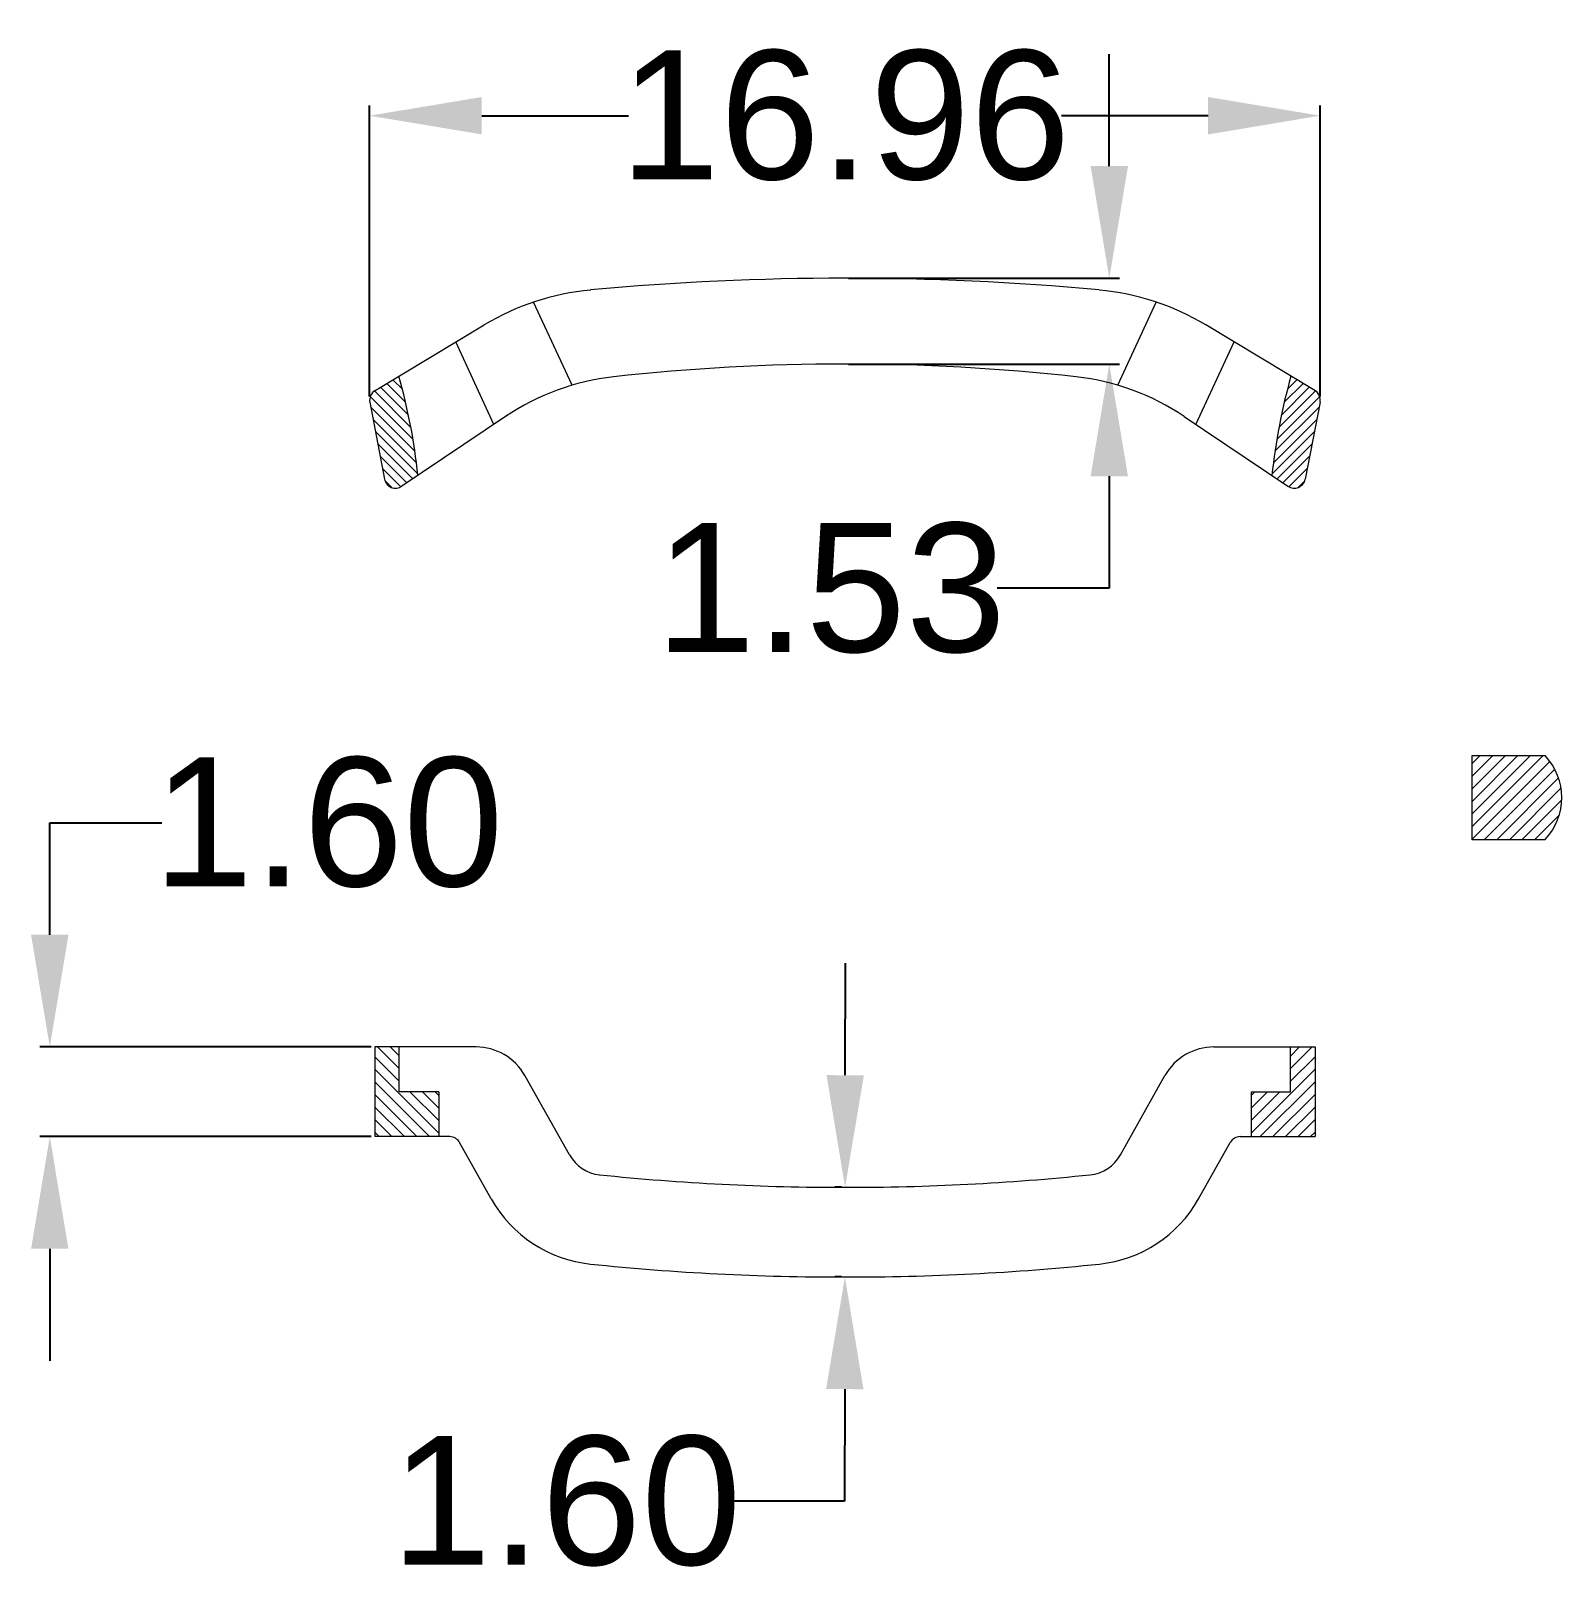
# Model space of a CAD drawing. Header units: millimetres. Extents: x 2355.9 to 2383.2, y 1341.5 to 1369.2.
import ezdxf

# ---------------------------------------------------------------- set-up
doc = ezdxf.new("R2010")
doc.units = ezdxf.units.MM
doc.styles.get("Standard").update_dxf_attribs({"font": 'arial.ttf'})
doc.dimstyles.new('Standard$0', dxfattribs={"dimtxt": 2.3, "dimasz": 2, "dimexe": 1, "dimexo": 1, "dimgap": 1, "dimtad": 0, "dimtih": 1, "dimtoh": 1, "dimdec": 1, "dimzin": 0, "dimdsep": 46, "dimtxsty": 'Standard', "dimcen": 0, "dimclrd": 4, "dimclre": 4, "dimclrt": 4, "dimadec": 1, "dimazin": 0, "dimtfac": 1, "dimtdec": 1, "dimtofl": 0, "dimtmove": 0, "dimatfit": 0, "dimfxl": 1, "dimtolj": 1, "dimtzin": 0, "dimarcsym": 0})

# ---------------------------------------------------------------- blocks, each defined once
blk = doc.blocks.new('*D15')
at = {"color": 0, "lineweight": -2, "transparency": 16777216}
for p, q in [((2370.428, 1350.576), (2370.431, 1352.576)), ((2370.362, 1348.576), (2370.245, 1348.576)), ((2370.36, 1346.976), (2370.242, 1346.976)), ((2370.419, 1344.976), (2370.416, 1342.976)), ((2370.416, 1342.976), (2368.416, 1342.976))]:
    blk.add_line(p, q, dxfattribs=at)
at = {"color": 0, "transparency": 16777216}
for points in [[(2370.094, 1350.576), (2370.761, 1350.575), (2370.425, 1348.576)], [(2370.086, 1344.976), (2370.753, 1344.975), (2370.422, 1346.976)]]:
    blk.add_solid(points, dxfattribs=at)
at = {"layer": 'Defpoints', "color": 0, "transparency": 16777216}
for p in [(2370.425, 1348.576), (2370.422, 1346.976), (2370.422, 1346.976)]:
    blk.add_point(p, dxfattribs=at)
at = {"color": 0, "lineweight": 9, "transparency": 16777216, "insert": (2365.451, 1342.976), "char_height": 2.3, "attachment_point": 5}
blk.add_mtext('\\A1;1.60', dxfattribs=at)
blk = doc.blocks.new('*D16')
at = {"color": 0, "lineweight": -2, "transparency": 16777216}
for p, q in [((2375.138, 1366.789), (2375.138, 1368.789)), ((2370.485, 1364.789), (2375.318, 1364.789)), ((2370.485, 1363.259), (2375.318, 1363.259)), ((2375.138, 1361.259), (2375.138, 1359.259)), ((2375.138, 1359.259), (2373.138, 1359.259))]:
    blk.add_line(p, q, dxfattribs=at)
at = {"color": 0, "transparency": 16777216}
for points in [[(2374.805, 1366.789), (2375.471, 1366.789), (2375.138, 1364.789)], [(2374.805, 1361.259), (2375.471, 1361.259), (2375.138, 1363.259)]]:
    blk.add_solid(points, dxfattribs=at)
at = {"layer": 'Defpoints', "color": 0, "transparency": 16777216}
for p in [(2370.422, 1364.789), (2370.422, 1363.259), (2375.138, 1363.259)]:
    blk.add_point(p, dxfattribs=at)
at = {"color": 0, "lineweight": 9, "transparency": 16777216, "insert": (2370.169, 1359.259), "char_height": 2.3, "attachment_point": 5}
blk.add_mtext('\\A1;1.53', dxfattribs=at)
blk = doc.blocks.new('*D17')
at = {"color": 0, "lineweight": -2, "transparency": 16777216}
for p, q in [((2356.24, 1353.079), (2356.24, 1355.079)), ((2356.24, 1355.079), (2358.24, 1355.079)), ((2361.973, 1351.079), (2356.06, 1351.079)), ((2361.973, 1349.479), (2356.06, 1349.479)), ((2356.24, 1347.479), (2356.24, 1345.479))]:
    blk.add_line(p, q, dxfattribs=at)
at = {"color": 0, "transparency": 16777216}
for points in [[(2355.906, 1353.079), (2356.573, 1353.079), (2356.24, 1351.079)], [(2355.906, 1347.479), (2356.573, 1347.479), (2356.24, 1349.479)]]:
    blk.add_solid(points, dxfattribs=at)
at = {"layer": 'Defpoints', "color": 0, "transparency": 16777216}
for p in [(2356.24, 1351.079), (2362.036, 1351.079), (2362.036, 1349.479)]:
    blk.add_point(p, dxfattribs=at)
at = {"color": 0, "lineweight": 9, "transparency": 16777216, "insert": (2361.205, 1355.079), "char_height": 2.3, "attachment_point": 5}
blk.add_mtext('\\A1;1.60', dxfattribs=at)
blk = doc.blocks.new('*D14')
at = {"color": 0, "lineweight": -2, "transparency": 16777216}
for p, q in [((2361.945, 1362.679), (2361.945, 1367.869)), ((2378.9, 1362.679), (2378.9, 1367.869)), ((2363.945, 1367.689), (2366.561, 1367.689)), ((2376.9, 1367.689), (2374.284, 1367.689))]:
    blk.add_line(p, q, dxfattribs=at)
at = {"color": 0, "transparency": 16777216}
for points in [[(2363.945, 1368.022), (2363.945, 1367.355), (2361.945, 1367.689)], [(2376.9, 1368.022), (2376.9, 1367.355), (2378.9, 1367.689)]]:
    blk.add_solid(points, dxfattribs=at)
at = {"layer": 'Defpoints', "color": 0, "transparency": 16777216}
for p in [(2361.945, 1367.689), (2361.945, 1362.617), (2378.9, 1362.617)]:
    blk.add_point(p, dxfattribs=at)
at = {"color": 0, "lineweight": 9, "transparency": 16777216, "insert": (2370.422, 1367.689), "char_height": 2.3, "attachment_point": 5}
blk.add_mtext('\\A1;16.96', dxfattribs=at)

msp = doc.modelspace()

# ---------------------------------------------------------------- hatches: boundary and pattern name
at = {"lineweight": 9}
h = msp.add_hatch(dxfattribs=at)
h.set_pattern_fill('ANSI31', color=1, style=0)
h.set_pattern_definition([(135, (4350.33054, 1289.67773), (0.088388348, 0.088388348), [])])
h.paths.add_polyline_path([(2362.467, 1363.043), (2362.042, 1362.788, 0.314662), (2361.948, 1362.579), (2362.212, 1361.207, 0.537722), (2362.52, 1361.079), (2362.807, 1361.272, 0.041711)])
h = msp.add_hatch(dxfattribs=at)
h.set_pattern_fill('ANSI31', color=1, style=0)
h.set_pattern_definition([(45, (390.51431, 1289.67773), (-0.088388348, 0.088388348), [])])
h.paths.add_polyline_path([(2378.038, 1361.272), (2378.325, 1361.079, 0.537722), (2378.633, 1361.207), (2378.897, 1362.579, 0.314662), (2378.803, 1362.788), (2378.378, 1363.043, 0.041711)])
h = msp.add_hatch(dxfattribs=at)
h.set_pattern_fill('ANSI31', color=1, scale=0.05, style=0)
h.set_pattern_definition([(45, (1257.06592, 359.5564), (-0.112253202, 0.112253202), [])])
edge = h.paths.add_edge_path()
edge.add_arc((2382.123, 1355.526), 1.087, 316.3972, 403.6028)
edge.add_line((2382.911, 1356.276), (2381.611, 1356.276))
edge.add_line((2381.611, 1356.276), (2381.611, 1354.776))
edge.add_line((2381.611, 1354.776), (2382.911, 1354.776))
h = msp.add_hatch(dxfattribs=at)
h.set_pattern_fill('ANSI31', color=1, scale=0.05, style=0)
h.set_pattern_definition([(135, (3484.20099, 358.50471), (0.112253202, 0.112253202), [])])
h.paths.add_polyline_path([(2362.472, 1350.279), (2362.472, 1351.079), (2362.036, 1351.079), (2362.036, 1349.479), (2363.176, 1349.479), (2363.176, 1350.279)])
h = msp.add_hatch(dxfattribs=at)
h.set_pattern_fill('ANSI31', color=1, scale=0.05, style=0)
h.set_pattern_definition([(45, (1256.64347, 358.50471), (-0.112253202, 0.112253202), [])])
h.paths.add_polyline_path([(2378.372, 1350.279), (2377.669, 1350.279), (2377.669, 1349.479), (2378.809, 1349.479), (2378.809, 1351.079), (2378.372, 1351.079)])

# ---------------------------------------------------------------- linework, layer by layer
at = {"color": 0, "lineweight": 9}
for p, q in [((2365.555, 1362.882), (2364.87, 1364.364)), ((2375.29, 1362.882), (2375.975, 1364.364)), ((2362.042, 1362.788), (2363.985, 1363.956)), ((2378.803, 1362.788), (2376.86, 1363.956)), ((2364.161, 1362.183), (2363.482, 1363.653)), ((2376.684, 1362.183), (2377.363, 1363.653)), ((2361.948, 1362.579), (2362.212, 1361.207)), ((2378.897, 1362.579), (2378.633, 1361.207)), ((2364.37, 1362.324), (2362.52, 1361.079)), ((2376.475, 1362.324), (2378.325, 1361.079)), ((2381.611, 1356.276), (2382.911, 1356.276)), ((2381.611, 1354.776), (2381.611, 1356.276)), ((2382.911, 1354.776), (2381.611, 1354.776)), ((2363.842, 1351.079), (2362.036, 1351.079)), ((2362.036, 1351.079), (2362.036, 1349.479)), ((2362.472, 1350.279), (2362.472, 1351.079)), ((2377.003, 1351.079), (2378.809, 1351.079)), ((2378.372, 1350.279), (2378.372, 1351.079)), ((2378.809, 1351.079), (2378.809, 1349.479)), ((2365.509, 1349.152), (2364.714, 1350.568)), ((2375.335, 1349.152), (2376.131, 1350.568)), ((2363.176, 1350.279), (2362.472, 1350.279)), ((2363.176, 1350.279), (2363.176, 1349.479)), ((2377.669, 1350.279), (2378.372, 1350.279)), ((2377.669, 1350.279), (2377.669, 1349.479)), ((2363.374, 1349.479), (2362.036, 1349.479)), ((2377.471, 1349.479), (2378.809, 1349.479)), ((2364.114, 1348.369), (2363.548, 1349.377)), ((2376.73, 1348.369), (2377.296, 1349.377))]:
    msp.add_line(p, q, dxfattribs=at)
for centre, radius, start, end in [((2370.422, 1315.662), 49.128, 84.7032, 95.2968), ((2366.303, 1360.099), 4.5, 95.2968, 121.0065), ((2374.542, 1360.099), 4.5, 58.9935, 84.7032), ((2352.039, 1360.123), 10.829, 6.0918, 15.6457), ((2366.771, 1358.757), 4.3, 96.3396, 123.9453), ((2370.422, 1325.889), 37.37, 83.6604, 96.3396), ((2374.074, 1358.757), 4.3, 56.0547, 83.6604), ((2388.806, 1360.123), 10.829, 164.3543, 173.9082), ((2362.145, 1362.617), 0.2, 121.0065, 190.8737), ((2378.7, 1362.617), 0.2, 349.1263, 58.9935), ((2362.408, 1361.245), 0.2, 190.8737, 303.9453), ((2378.437, 1361.245), 0.2, 236.0547, 349.1263), ((2382.123, 1355.526), 1.087, 316.3972, 43.6028), ((2363.842, 1350.079), 1, 29.3148, 90), ((2377.003, 1350.079), 1, 90, 150.6852), ((2363.374, 1349.279), 0.2, 29.3148, 90), ((2377.471, 1349.279), 0.2, 90, 150.6852), ((2366.12, 1349.495), 0.7, 209.3148, 264.0784), ((2374.725, 1349.495), 0.7, 275.9216, 330.6852), ((2370.357, 1390.346), 41.77, 264.0784, 270.0866), ((2370.488, 1390.346), 41.77, 269.9134, 275.9216), ((2366.12, 1349.495), 2.3, 209.3148, 264.0784), ((2374.725, 1349.495), 2.3, 275.9216, 330.6852), ((2370.357, 1390.346), 43.37, 264.0784, 270.0866), ((2370.488, 1390.346), 43.37, 269.9134, 275.9216)]:
    msp.add_arc(centre, radius, start, end, dxfattribs=at)

# ---------------------------------------------------------------- dimensions: what is measured, and where the dimension line sits
at = {"color": 3, "lineweight": 9}
dim = msp.add_linear_dim(base=(2361.9447, 1367.6886), p1=(2378.9001, 1362.6166), p2=(2361.9447, 1362.6166), dimstyle='Standard$0', override={"dimasz": 2, "dimexe": 0.18, "dimexo": 0.0625, "dimgap": 0.09, "dimdec": 2, "dimtxsty": 'Standard', "dimcen": 0.09, "dimclrd": 0, "dimclre": 0, "dimclrt": 0, "dimtdec": 2, "dimatfit": 3, "dimfxl": 1.25, "dimarcsym": 0}, dxfattribs=at)
dim.commit()
dim.dimension.update_dxf_attribs({"geometry": '*D14', "text_midpoint": (2370.4224, 1367.6886)})
for p1, p2, distance, picture, middle in [((2370.422, 1364.789), (2370.422, 1363.259), 4.716, '*D16', (2370.169, 1359.259)), ((2362.036, 1349.479), (2362.036, 1351.079), 5.796, '*D17', (2361.205, 1355.079)), ((2370.425, 1348.576), (2370.422, 1346.976), 0, '*D15', (2365.451, 1342.976))]:
    dim = msp.add_aligned_dim(p1=p1, p2=p2, distance=distance, dimstyle='Standard$0', override={"dimasz": 2, "dimexe": 0.18, "dimexo": 0.0625, "dimgap": 0.09, "dimdec": 2, "dimtxsty": 'Standard', "dimcen": 0.09, "dimclrd": 0, "dimclre": 0, "dimclrt": 0, "dimtdec": 2, "dimatfit": 3, "dimfxl": 1.25, "dimarcsym": 0}, dxfattribs=at)
    dim.commit()
    dim.dimension.update_dxf_attribs({"geometry": picture, "text_midpoint": middle})

doc.saveas('drawing.dxf')
